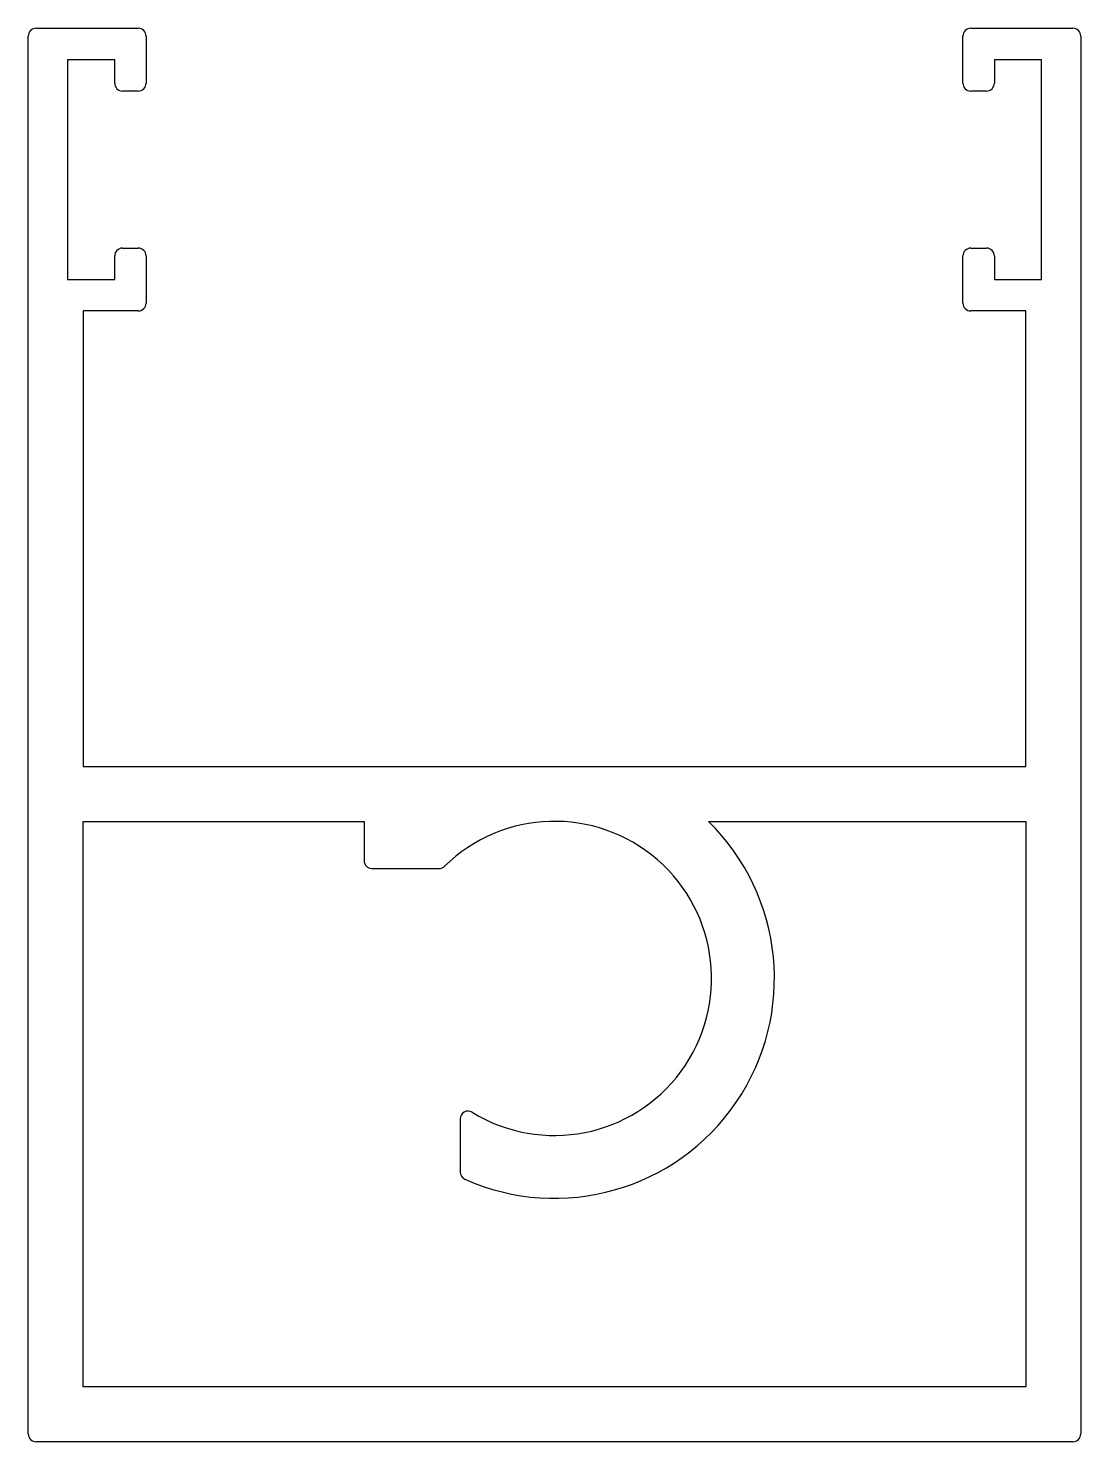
# Model space of a CAD drawing. Extents: x 1.3 to 34.8, y 1.4 to 46.4.
import ezdxf

# ---------------------------------------------------------------- set-up
doc = ezdxf.new("R2010")
doc.units = 0
doc.layers.get('0').update_dxf_attribs({"linetype": 'CONTINUOUS'})

msp = doc.modelspace()

# ---------------------------------------------------------------- linework, layer by layer
for p, q in [((1.525, 46.439), (4.775, 46.439)), ((31.275, 46.439), (34.525, 46.439)), ((1.275, 1.689), (1.275, 46.189)), ((5.025, 46.189), (5.025, 44.689)), ((31.025, 44.689), (31.025, 46.189)), ((34.775, 46.189), (34.775, 1.689)), ((2.525, 45.439), (2.525, 38.439)), ((4.025, 45.439), (2.525, 45.439)), ((4.025, 44.689), (4.025, 45.439)), ((32.025, 45.439), (32.025, 44.689)), ((33.525, 45.439), (32.025, 45.439)), ((33.525, 38.439), (33.525, 45.439)), ((4.775, 44.439), (4.275, 44.439)), ((31.775, 44.439), (31.275, 44.439)), ((4.025, 38.439), (4.025, 39.189)), ((4.275, 39.439), (4.775, 39.439)), ((5.025, 39.189), (5.025, 37.689)), ((31.025, 37.689), (31.025, 39.189)), ((31.275, 39.439), (31.775, 39.439)), ((32.025, 39.189), (32.025, 38.439)), ((2.525, 38.439), (4.025, 38.439)), ((32.025, 38.439), (33.525, 38.439)), ((3.025, 37.439), (3.025, 22.939)), ((4.775, 37.439), (3.025, 37.439)), ((33.025, 37.439), (31.275, 37.439)), ((33.025, 22.939), (33.025, 37.439)), ((3.025, 22.939), (33.025, 22.939)), ((3.025, 3.189), (3.025, 21.189)), ((3.025, 21.189), (11.963, 21.189)), ((11.963, 21.189), (11.963, 19.939)), ((22.924, 21.189), (33.025, 21.189)), ((33.025, 21.189), (33.025, 3.189)), ((12.213, 19.689), (14.351, 19.689)), ((15.025, 11.717), (15.025, 10.025)), ((33.025, 3.189), (3.025, 3.189)), ((34.525, 1.439), (1.525, 1.439))]:
    msp.add_line(p, q)
for centre, radius, start, end in [((1.525, 46.189), 0.25, 90, 180), ((4.775, 46.189), 0.25, 360, 90), ((31.275, 46.189), 0.25, 90, 180), ((34.525, 46.189), 0.25, 360, 90), ((4.275, 44.689), 0.25, 180, 270), ((4.775, 44.689), 0.25, 270, 0), ((31.275, 44.689), 0.25, 180, 270), ((31.775, 44.689), 0.25, 270, 0), ((4.275, 39.189), 0.25, 90, 180), ((4.775, 39.189), 0.25, 360, 90), ((31.275, 39.189), 0.25, 90, 180), ((31.775, 39.189), 0.25, 360, 90), ((4.775, 37.689), 0.25, 270, 0), ((31.275, 37.689), 0.25, 180, 270), ((18.025, 16.189), 5, 238.4119, 134.4153), ((18.025, 16.189), 7, 245.9579, 45.5847), ((12.213, 19.939), 0.25, 180, 270), ((14.351, 19.939), 0.25, 270, 314.4153), ((15.275, 11.717), 0.25, 58.4119, 180), ((15.275, 10.025), 0.25, 180, 245.9579), ((1.525, 1.689), 0.25, 180, 270), ((34.525, 1.689), 0.25, 270, 0)]:
    msp.add_arc(centre, radius, start, end)

doc.saveas('drawing.dxf')
